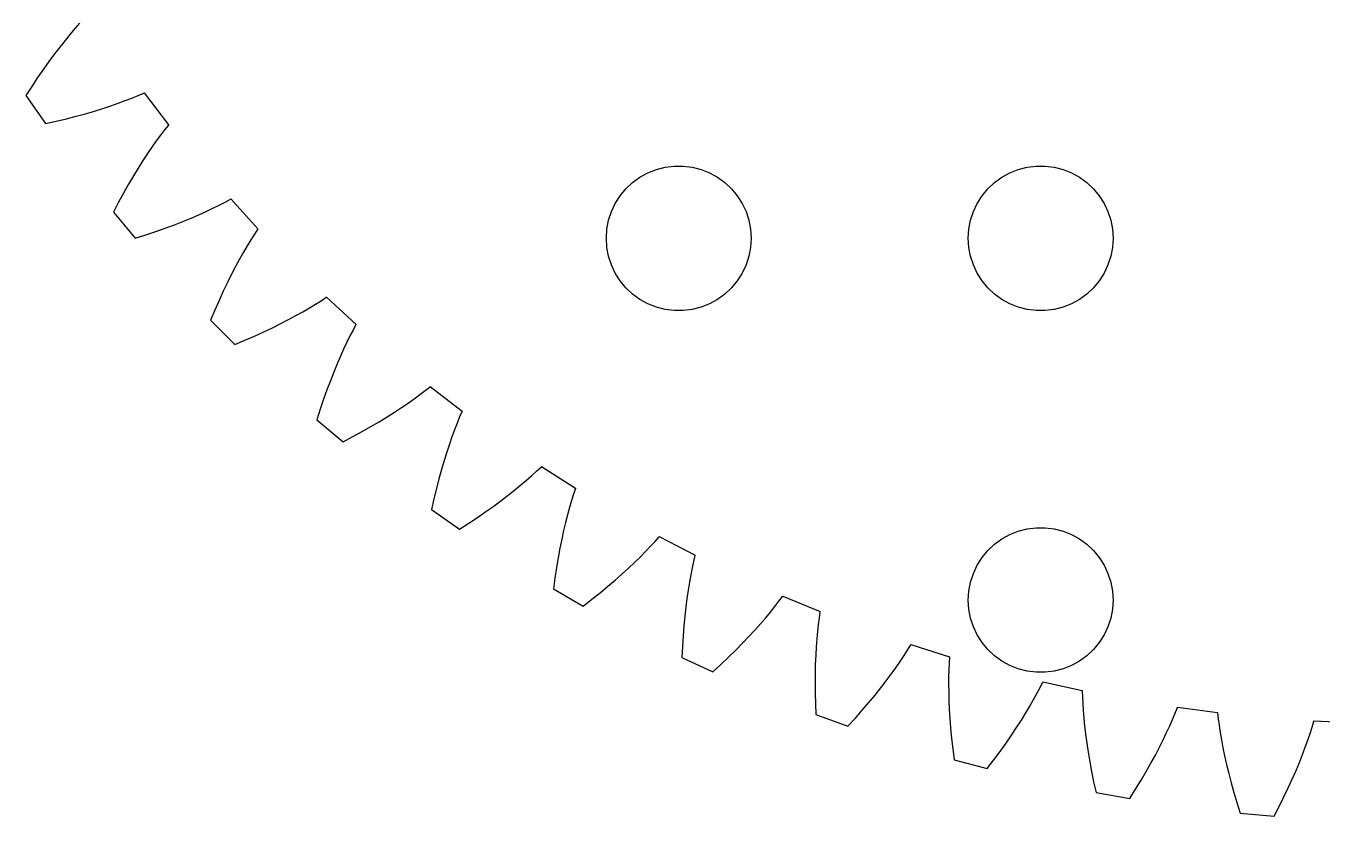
# Model space of a CAD drawing. Header units: metres. Extents: x -69 to 69, y 41 to 179.
# Drawn here: x -57.1 to -3.3, y 41 to 73.8 of the extents above; entities that cross this region are included whole.
import ezdxf

# ---------------------------------------------------------------- set-up
doc = ezdxf.new("R2010")
doc.units = ezdxf.units.M

msp = doc.modelspace()

# ---------------------------------------------------------------- linework, layer by layer
for p, q in [((-55.0264, 73.6942), (-55.2276, 73.4569)), ((-54.8331, 73.9147), (-55.0264, 73.6942)), ((-55.4361, 73.2023), (-55.6515, 72.9302)), ((-55.2276, 73.4569), (-55.4361, 73.2023)), ((-55.8731, 72.6402), (-56.1005, 72.3322)), ((-55.6515, 72.9302), (-55.8731, 72.6402)), ((-56.3331, 72.0057), (-56.5703, 71.6606)), ((-56.1005, 72.3322), (-56.3331, 72.0057)), ((-56.5703, 71.6606), (-56.8116, 71.2965)), ((-56.8116, 71.2965), (-57.0564, 70.9134)), ((-57.0564, 70.9134), (-56.2438, 69.7529)), ((-52.6631, 70.8156), (-52.4083, 70.9197)), ((-52.4083, 70.9197), (-52.1718, 71.0209)), ((-52.1718, 71.0209), (-52.1625, 71.0278)), ((-52.1625, 71.0278), (-51.1473, 69.6997)), ((-54.2164, 70.2743), (-53.8681, 70.3833)), ((-53.8681, 70.3833), (-53.5388, 70.4926)), ((-53.5388, 70.4926), (-53.2282, 70.6015)), ((-53.2282, 70.6015), (-52.9364, 70.7094)), ((-52.9364, 70.7094), (-52.6631, 70.8156)), ((-56.2438, 69.7529), (-55.8001, 69.8519)), ((-55.8001, 69.8519), (-55.3755, 69.9542)), ((-55.3755, 69.9542), (-54.97, 70.0591)), ((-54.97, 70.0591), (-54.5837, 70.166)), ((-54.5837, 70.166), (-54.2164, 70.2743)), ((-51.313, 69.4922), (-51.4794, 69.273)), ((-51.154, 69.6945), (-51.313, 69.4922)), ((-51.1473, 69.6997), (-51.154, 69.6945)), ((-51.8325, 68.7825), (-52.0181, 68.5108)), ((-51.6528, 69.0365), (-51.8325, 68.7825)), ((-51.4794, 69.273), (-51.6528, 69.0365)), ((-52.0181, 68.5108), (-52.2088, 68.2209)), ((-52.4044, 67.9128), (-52.604, 67.586)), ((-52.2088, 68.2209), (-52.4044, 67.9128)), ((-31.6075, 67.533), (-31.2773, 67.7145)), ((-31.2773, 67.7145), (-30.927, 67.8532)), ((-30.927, 67.8532), (-30.5621, 67.9469)), ((-30.5621, 67.9469), (-30.1884, 67.9941)), ((-30.1884, 67.9941), (-29.8116, 67.9941)), ((-29.8116, 67.9941), (-29.4379, 67.9469)), ((-29.4379, 67.9469), (-29.0729, 67.8532)), ((-29.0729, 67.8532), (-28.7227, 67.7145)), ((-28.7227, 67.7145), (-28.3925, 67.533)), ((-16.6075, 67.533), (-16.2773, 67.7145)), ((-16.2773, 67.7145), (-15.927, 67.8532)), ((-15.927, 67.8532), (-15.5621, 67.9469)), ((-15.5621, 67.9469), (-15.1884, 67.9941)), ((-15.1884, 67.9941), (-14.8116, 67.9941)), ((-14.8116, 67.9941), (-14.4379, 67.9469)), ((-14.4379, 67.9469), (-14.0729, 67.8532)), ((-14.0729, 67.8532), (-13.7227, 67.7145)), ((-13.7227, 67.7145), (-13.3925, 67.533)), ((-52.8073, 67.2405), (-53.0135, 66.876)), ((-52.604, 67.586), (-52.8073, 67.2405)), ((-32.1869, 67.0536), (-31.9123, 67.3115)), ((-31.9123, 67.3115), (-31.6075, 67.533)), ((-28.3925, 67.533), (-28.0877, 67.3115)), ((-28.0877, 67.3115), (-27.8131, 67.0536)), ((-17.1869, 67.0536), (-16.9123, 67.3115)), ((-16.9123, 67.3115), (-16.6075, 67.533)), ((-13.3925, 67.533), (-13.0877, 67.3115)), ((-13.0877, 67.3115), (-12.8131, 67.0536)), ((-53.0135, 66.876), (-53.2222, 66.4924)), ((-48.8028, 66.5007), (-48.576, 66.6222)), ((-48.576, 66.6222), (-48.5674, 66.6299)), ((-48.5674, 66.6299), (-47.4403, 65.3953)), ((-32.6289, 66.4453), (-32.427, 66.7634)), ((-32.427, 66.7634), (-32.1869, 67.0536)), ((-27.8131, 67.0536), (-27.5729, 66.7634)), ((-27.5729, 66.7634), (-27.3711, 66.4453)), ((-17.6289, 66.4453), (-17.427, 66.7634)), ((-17.427, 66.7634), (-17.1869, 67.0536)), ((-12.8131, 67.0536), (-12.5729, 66.7634)), ((-12.5729, 66.7634), (-12.3711, 66.4453)), ((-53.2222, 66.4924), (-53.4326, 66.0893)), ((-53.4326, 66.0893), (-52.522, 65.0041)), ((-49.8918, 65.9768), (-49.5919, 66.1123)), ((-49.5919, 66.1123), (-49.3106, 66.2452)), ((-49.3106, 66.2452), (-49.0476, 66.3748)), ((-49.0476, 66.3748), (-48.8028, 66.5007)), ((-32.9057, 65.7461), (-32.7893, 66.1044)), ((-32.7893, 66.1044), (-32.6289, 66.4453)), ((-27.3711, 66.4453), (-27.2107, 66.1044)), ((-27.2107, 66.1044), (-27.0942, 65.7461)), ((-17.9057, 65.7461), (-17.7893, 66.1044)), ((-17.7893, 66.1044), (-17.6289, 66.4453)), ((-12.3711, 66.4453), (-12.2107, 66.1044)), ((-12.2107, 66.1044), (-12.0942, 65.7461)), ((-51.2798, 65.4201), (-50.9042, 65.5603)), ((-50.9042, 65.5603), (-50.5478, 65.7001)), ((-50.5478, 65.7001), (-50.2103, 65.8392)), ((-50.2103, 65.8392), (-49.8918, 65.9768)), ((-32.9763, 65.376), (-32.9057, 65.7461)), ((-27.0942, 65.7461), (-27.0237, 65.376)), ((-17.9763, 65.376), (-17.9057, 65.7461)), ((-12.0942, 65.7461), (-12.0237, 65.376)), ((-52.522, 65.0041), (-52.0886, 65.1414)), ((-52.0886, 65.1414), (-51.6745, 65.2803)), ((-51.6745, 65.2803), (-51.2798, 65.4201)), ((-47.5872, 65.1741), (-47.7339, 64.9412)), ((-47.4464, 65.3895), (-47.5872, 65.1741)), ((-47.4403, 65.3953), (-47.4464, 65.3895)), ((-33, 65), (-32.9763, 65.376)), ((-32.9763, 64.624), (-33, 65)), ((-27.0237, 65.376), (-27, 65)), ((-27, 65), (-27.0237, 64.624)), ((-18, 65), (-17.9763, 65.376)), ((-17.9763, 64.624), (-18, 65)), ((-12.0237, 65.376), (-12, 65)), ((-12, 65), (-12.0237, 64.624)), ((-47.886, 64.6906), (-48.0429, 64.4219)), ((-47.7339, 64.9412), (-47.886, 64.6906)), ((-32.9057, 64.2539), (-32.9763, 64.624)), ((-27.0237, 64.624), (-27.0942, 64.2539)), ((-17.9057, 64.2539), (-17.9763, 64.624)), ((-12.0237, 64.624), (-12.0942, 64.2539)), ((-48.2041, 64.135), (-48.3689, 63.8296)), ((-48.0429, 64.4219), (-48.2041, 64.135)), ((-32.7893, 63.8956), (-32.9057, 64.2539)), ((-27.0942, 64.2539), (-27.2107, 63.8956)), ((-17.7893, 63.8956), (-17.9057, 64.2539)), ((-12.0942, 64.2539), (-12.2107, 63.8956)), ((-48.5368, 63.5056), (-48.7072, 63.1627)), ((-48.3689, 63.8296), (-48.5368, 63.5056)), ((-32.6289, 63.5547), (-32.7893, 63.8956)), ((-32.427, 63.2366), (-32.6289, 63.5547)), ((-27.3711, 63.5547), (-27.5729, 63.2366)), ((-27.2107, 63.8956), (-27.3711, 63.5547)), ((-17.6289, 63.5547), (-17.7893, 63.8956)), ((-17.427, 63.2366), (-17.6289, 63.5547)), ((-12.3711, 63.5547), (-12.5729, 63.2366)), ((-12.2107, 63.8956), (-12.3711, 63.5547)), ((-48.7072, 63.1627), (-48.8796, 62.8008)), ((-32.1869, 62.9464), (-32.427, 63.2366)), ((-31.9123, 62.6885), (-32.1869, 62.9464)), ((-27.8131, 62.9464), (-28.0877, 62.6885)), ((-27.5729, 63.2366), (-27.8131, 62.9464)), ((-17.1869, 62.9464), (-17.427, 63.2366)), ((-16.9123, 62.6885), (-17.1869, 62.9464)), ((-12.8131, 62.9464), (-13.0877, 62.6885)), ((-12.5729, 63.2366), (-12.8131, 62.9464)), ((-49.0533, 62.4197), (-49.2277, 62.0193)), ((-48.8796, 62.8008), (-49.0533, 62.4197)), ((-45.0588, 62.2661), (-44.8259, 62.4128)), ((-44.8259, 62.4128), (-44.6105, 62.5536)), ((-44.6105, 62.5536), (-44.6026, 62.562)), ((-44.6026, 62.562), (-43.3722, 61.4303)), ((-31.6075, 62.467), (-31.9123, 62.6885)), ((-31.2773, 62.2855), (-31.6075, 62.467)), ((-28.3925, 62.467), (-28.7227, 62.2855)), ((-28.0877, 62.6885), (-28.3925, 62.467)), ((-16.6075, 62.467), (-16.9123, 62.6885)), ((-16.2773, 62.2855), (-16.6075, 62.467)), ((-13.3925, 62.467), (-13.7227, 62.2855)), ((-13.0877, 62.6885), (-13.3925, 62.467)), ((-49.2277, 62.0193), (-49.4023, 61.5995)), ((-46.1704, 61.6311), (-45.865, 61.7959)), ((-45.865, 61.7959), (-45.5781, 61.9571)), ((-45.5781, 61.9571), (-45.3094, 62.114)), ((-45.3094, 62.114), (-45.0588, 62.2661)), ((-30.927, 62.1468), (-31.2773, 62.2855)), ((-30.5621, 62.0531), (-30.927, 62.1468)), ((-30.1884, 62.0059), (-30.5621, 62.0531)), ((-29.8116, 62.0059), (-30.1884, 62.0059)), ((-29.4379, 62.0531), (-29.8116, 62.0059)), ((-29.0729, 62.1468), (-29.4379, 62.0531)), ((-28.7227, 62.2855), (-29.0729, 62.1468)), ((-15.927, 62.1468), (-16.2773, 62.2855)), ((-15.5621, 62.0531), (-15.927, 62.1468)), ((-15.1884, 62.0059), (-15.5621, 62.0531)), ((-14.8116, 62.0059), (-15.1884, 62.0059)), ((-14.4379, 62.0531), (-14.8116, 62.0059)), ((-14.0729, 62.1468), (-14.4379, 62.0531)), ((-13.7227, 62.2855), (-14.0729, 62.1468)), ((-49.4023, 61.5995), (-48.4005, 60.5977)), ((-47.1992, 61.1204), (-46.8373, 61.2928)), ((-46.8373, 61.2928), (-46.4944, 61.4632)), ((-46.4944, 61.4632), (-46.1704, 61.6311)), ((-43.3778, 61.424), (-43.4993, 61.1972)), ((-43.3722, 61.4303), (-43.3778, 61.424)), ((-48.4005, 60.5977), (-47.9807, 60.7723)), ((-47.9807, 60.7723), (-47.5803, 60.9467)), ((-47.5803, 60.9467), (-47.1992, 61.1204)), ((-43.6252, 60.9524), (-43.7548, 60.6894)), ((-43.4993, 61.1972), (-43.6252, 60.9524)), ((-43.8877, 60.4081), (-44.0232, 60.1082)), ((-43.7548, 60.6894), (-43.8877, 60.4081)), ((-44.1608, 59.7897), (-44.2999, 59.4522)), ((-44.0232, 60.1082), (-44.1608, 59.7897)), ((-44.4397, 59.0958), (-44.5799, 58.7202)), ((-44.2999, 59.4522), (-44.4397, 59.0958)), ((-44.5799, 58.7202), (-44.7197, 58.3255)), ((-40.727, 58.5206), (-40.5078, 58.687)), ((-40.5078, 58.687), (-40.3055, 58.846)), ((-40.3055, 58.846), (-40.2984, 58.8551)), ((-40.2984, 58.8551), (-38.974, 57.835)), ((-44.7197, 58.3255), (-44.8586, 57.9114)), ((-41.4892, 57.9819), (-41.2175, 58.1675)), ((-41.2175, 58.1675), (-40.9635, 58.3472)), ((-40.9635, 58.3472), (-40.727, 58.5206)), ((-44.8586, 57.9114), (-44.9959, 57.478)), ((-42.414, 57.396), (-42.0872, 57.5956)), ((-42.0872, 57.5956), (-41.7791, 57.7912)), ((-41.7791, 57.7912), (-41.4892, 57.9819)), ((-39.0803, 57.5917), (-39.1844, 57.3369)), ((-38.9791, 57.8282), (-39.0803, 57.5917)), ((-38.974, 57.835), (-38.9791, 57.8282)), ((-44.9959, 57.478), (-43.9107, 56.5674)), ((-43.5076, 56.7778), (-43.124, 56.9865)), ((-43.124, 56.9865), (-42.7595, 57.1927)), ((-42.7595, 57.1927), (-42.414, 57.396)), ((-39.2906, 57.0636), (-39.3985, 56.7718)), ((-39.1844, 57.3369), (-39.2906, 57.0636)), ((-43.9107, 56.5674), (-43.5076, 56.7778)), ((-39.5074, 56.4612), (-39.6167, 56.1319)), ((-39.3985, 56.7718), (-39.5074, 56.4612)), ((-39.6167, 56.1319), (-39.7257, 55.7836)), ((-39.834, 55.4163), (-39.9409, 55.03)), ((-39.7257, 55.7836), (-39.834, 55.4163)), ((-36.0853, 55.1669), (-35.8814, 55.3518)), ((-35.8814, 55.3518), (-35.6938, 55.5278)), ((-35.6938, 55.5278), (-35.6875, 55.5375)), ((-35.6875, 55.5375), (-34.2792, 54.6367)), ((-39.9409, 55.03), (-40.0458, 54.6245)), ((-36.5431, 54.7724), (-36.3058, 54.9736)), ((-36.3058, 54.9736), (-36.0853, 55.1669)), ((-40.0458, 54.6245), (-40.1481, 54.1999)), ((-37.3598, 54.1269), (-37.0698, 54.3485)), ((-37.0698, 54.3485), (-36.7977, 54.5639)), ((-36.7977, 54.5639), (-36.5431, 54.7724)), ((-34.3639, 54.385), (-34.4454, 54.1221)), ((-34.2837, 54.6295), (-34.3639, 54.385)), ((-34.2792, 54.6367), (-34.2837, 54.6295)), ((-40.1481, 54.1999), (-40.2471, 53.7562)), ((-40.2471, 53.7562), (-39.0866, 52.9436)), ((-37.9943, 53.6669), (-37.6678, 53.8995)), ((-37.6678, 53.8995), (-37.3598, 54.1269)), ((-34.5274, 53.8406), (-34.6094, 53.5405)), ((-34.4454, 54.1221), (-34.5274, 53.8406)), ((-39.0866, 52.9436), (-38.7035, 53.1884)), ((-38.7035, 53.1884), (-38.3394, 53.4297)), ((-38.3394, 53.4297), (-37.9943, 53.6669)), ((-34.6908, 53.2217), (-34.771, 52.884)), ((-34.6094, 53.5405), (-34.6908, 53.2217)), ((-34.771, 52.884), (-34.8493, 52.5276)), ((-16.6075, 52.533), (-16.2773, 52.7145)), ((-16.2773, 52.7145), (-15.927, 52.8532)), ((-15.927, 52.8532), (-15.5621, 52.9469)), ((-15.5621, 52.9469), (-15.1884, 52.9941)), ((-15.1884, 52.9941), (-14.8116, 52.9941)), ((-14.8116, 52.9941), (-14.4379, 52.9469)), ((-14.4379, 52.9469), (-14.0729, 52.8532)), ((-14.0729, 52.8532), (-13.7227, 52.7145)), ((-13.7227, 52.7145), (-13.3925, 52.533)), ((-34.9252, 52.1523), (-34.998, 51.7581)), ((-34.8493, 52.5276), (-34.9252, 52.1523)), ((-31.3717, 52.0187), (-31.169, 52.2305)), ((-31.169, 52.2305), (-30.982, 52.4325)), ((-30.982, 52.4325), (-30.8104, 52.6242)), ((-30.8104, 52.6242), (-30.8049, 52.6344)), ((-30.8049, 52.6344), (-29.3235, 51.8597)), ((-17.1869, 52.0536), (-16.9123, 52.3115)), ((-16.9123, 52.3115), (-16.6075, 52.533)), ((-13.3925, 52.533), (-13.0877, 52.3115)), ((-13.0877, 52.3115), (-12.8131, 52.0536)), ((-34.998, 51.7581), (-35.0671, 51.345)), ((-31.8261, 51.5677), (-31.5906, 51.7976)), ((-31.5906, 51.7976), (-31.3717, 52.0187)), ((-29.386, 51.6017), (-29.4442, 51.3326)), ((-29.3274, 51.8522), (-29.386, 51.6017)), ((-29.3235, 51.8597), (-29.3274, 51.8522)), ((-17.6289, 51.4453), (-17.427, 51.7634)), ((-17.427, 51.7634), (-17.1869, 52.0536)), ((-12.8131, 52.0536), (-12.5729, 51.7634)), ((-12.5729, 51.7634), (-12.3711, 51.4453)), ((-35.0671, 51.345), (-35.132, 50.9131)), ((-32.635, 50.83), (-32.3479, 51.0834)), ((-32.3479, 51.0834), (-32.0784, 51.3295)), ((-32.0784, 51.3295), (-31.8261, 51.5677)), ((-29.5014, 51.0451), (-29.5569, 50.7389)), ((-29.4442, 51.3326), (-29.5014, 51.0451)), ((-17.9057, 50.7461), (-17.7893, 51.1044)), ((-17.7893, 51.1044), (-17.6289, 51.4453)), ((-12.3711, 51.4453), (-12.2107, 51.1044)), ((-12.2107, 51.1044), (-12.0942, 50.7461)), ((-35.132, 50.9131), (-35.1919, 50.4624)), ((-33.2631, 50.3035), (-32.94, 50.5699)), ((-32.94, 50.5699), (-32.635, 50.83)), ((-29.5569, 50.7389), (-29.6102, 50.4142)), ((-17.9763, 50.376), (-17.9057, 50.7461)), ((-12.0942, 50.7461), (-12.0237, 50.376)), ((-35.1919, 50.4624), (-33.9651, 49.7541)), ((-33.9651, 49.7541), (-33.6047, 50.0314)), ((-33.6047, 50.0314), (-33.2631, 50.3035)), ((-29.6607, 50.0709), (-29.7076, 49.709)), ((-29.6102, 50.4142), (-29.6607, 50.0709)), ((-25.8468, 49.9513), (-25.6925, 50.1572)), ((-25.6925, 50.1572), (-25.688, 50.1679)), ((-25.688, 50.1679), (-24.1447, 49.5253)), ((-18, 50), (-17.9763, 50.376)), ((-17.9763, 49.624), (-18, 50)), ((-12.0237, 50.376), (-12, 50)), ((-12, 50), (-12.0237, 49.624)), ((-29.7076, 49.709), (-29.7505, 49.3285)), ((-26.3978, 49.2658), (-26.1989, 49.5051)), ((-26.1989, 49.5051), (-26.0154, 49.7338)), ((-26.0154, 49.7338), (-25.8468, 49.9513)), ((-24.1479, 49.5174), (-24.1844, 49.2627)), ((-24.1447, 49.5253), (-24.1479, 49.5174)), ((-17.9057, 49.2539), (-17.9763, 49.624)), ((-12.0237, 49.624), (-12.0942, 49.2539)), ((-29.7887, 48.9294), (-29.8216, 48.5119)), ((-29.7505, 49.3285), (-29.7887, 48.9294)), ((-26.8428, 48.7569), (-26.6123, 49.0162)), ((-26.6123, 49.0162), (-26.3978, 49.2658)), ((-24.219, 48.9897), (-24.2509, 48.6982)), ((-24.1844, 49.2627), (-24.219, 48.9897)), ((-17.7893, 48.8956), (-17.9057, 49.2539)), ((-17.6289, 48.5547), (-17.7893, 48.8956)), ((-12.2107, 48.8956), (-12.3711, 48.5547)), ((-12.0942, 49.2539), (-12.2107, 48.8956)), ((-29.8216, 48.5119), (-29.8485, 48.076)), ((-27.3538, 48.2109), (-27.0899, 48.4883)), ((-27.0899, 48.4883), (-26.8428, 48.7569)), ((-24.2795, 48.3884), (-24.3043, 48.0602)), ((-24.2509, 48.6982), (-24.2795, 48.3884)), ((-17.427, 48.2366), (-17.6289, 48.5547)), ((-12.3711, 48.5547), (-12.5729, 48.2366)), ((-29.8485, 48.076), (-29.869, 47.6218)), ((-27.9337, 47.6316), (-27.635, 47.9251)), ((-27.635, 47.9251), (-27.3538, 48.2109)), ((-24.3043, 48.0602), (-24.3246, 47.7138)), ((-20.6639, 47.6957), (-20.5148, 47.9271)), ((-20.5148, 47.9271), (-20.3791, 48.1457)), ((-20.3791, 48.1457), (-20.3755, 48.1567)), ((-20.3755, 48.1567), (-18.7821, 47.651)), ((-17.1869, 47.9464), (-17.427, 48.2366)), ((-16.9123, 47.6885), (-17.1869, 47.9464)), ((-12.8131, 47.9464), (-13.0877, 47.6885)), ((-12.5729, 48.2366), (-12.8131, 47.9464)), ((-29.869, 47.6218), (-28.5851, 47.0231)), ((-28.5851, 47.0231), (-28.2502, 47.3307)), ((-28.2502, 47.3307), (-27.9337, 47.6316)), ((-24.3399, 47.3492), (-24.3494, 46.9664)), ((-24.3246, 47.7138), (-24.3399, 47.3492)), ((-21.004, 47.1962), (-20.8268, 47.4519)), ((-20.8268, 47.4519), (-20.6639, 47.6957)), ((-18.7988, 47.386), (-18.8094, 47.111)), ((-18.7846, 47.6429), (-18.7988, 47.386)), ((-18.7821, 47.651), (-18.7846, 47.6429)), ((-16.6075, 47.467), (-16.9123, 47.6885)), ((-16.2773, 47.2855), (-16.6075, 47.467)), ((-15.927, 47.1468), (-16.2773, 47.2855)), ((-13.7227, 47.2855), (-14.0729, 47.1468)), ((-13.3925, 47.467), (-13.7227, 47.2855)), ((-13.0877, 47.6885), (-13.3925, 47.467)), ((-24.3494, 46.9664), (-24.3527, 46.5656)), ((-21.403, 46.6505), (-21.1959, 46.9289)), ((-21.1959, 46.9289), (-21.004, 47.1962)), ((-18.8158, 46.8179), (-18.8173, 46.5067)), ((-18.8094, 47.111), (-18.8158, 46.8179)), ((-15.5621, 47.0531), (-15.927, 47.1468)), ((-15.1884, 47.0059), (-15.5621, 47.0531)), ((-14.8116, 47.0059), (-15.1884, 47.0059)), ((-14.4379, 47.0531), (-14.8116, 47.0059)), ((-14.0729, 47.1468), (-14.4379, 47.0531)), ((-24.3527, 46.5656), (-24.3491, 46.1468)), ((-21.8645, 46.062), (-21.6257, 46.3613)), ((-21.6257, 46.3613), (-21.403, 46.6505)), ((-18.8173, 46.5067), (-18.8134, 46.1777)), ((-15.1551, 46.1318), (-15.0267, 46.3753)), ((-15.0267, 46.3753), (-14.9106, 46.6049)), ((-14.9106, 46.6049), (-14.908, 46.6162)), ((-14.908, 46.6162), (-13.2766, 46.2513)), ((-13.2766, 46.2513), (-13.2783, 46.243)), ((-13.2783, 46.243), (-13.2701, 45.9859)), ((-24.3491, 46.1468), (-24.3379, 45.7102)), ((-24.3379, 45.7102), (-24.3187, 45.2559)), ((-22.3916, 45.4343), (-22.1196, 45.7528)), ((-22.1196, 45.7528), (-21.8645, 46.062)), ((-18.8134, 46.1777), (-18.8035, 45.8308)), ((-18.8035, 45.8308), (-18.7869, 45.4662)), ((-15.4503, 45.6046), (-15.2961, 45.8748)), ((-15.2961, 45.8748), (-15.1551, 46.1318)), ((-13.2701, 45.9859), (-13.2567, 45.711)), ((-13.2567, 45.711), (-13.2375, 45.4184)), ((-24.3187, 45.2559), (-22.9875, 44.7714)), ((-22.6808, 45.107), (-22.3916, 45.4343)), ((-18.7869, 45.4662), (-18.763, 45.0841)), ((-15.8003, 45.0261), (-15.6182, 45.3215)), ((-15.6182, 45.3215), (-15.4503, 45.6046)), ((-13.2375, 45.4184), (-13.2119, 45.1083)), ((-9.53091, 45.054), (-9.4243, 45.3078)), ((-9.4243, 45.3078), (-9.32864, 45.5466)), ((-9.32864, 45.5466), (-9.32698, 45.558)), ((-9.32698, 45.558), (-7.67, 45.3368)), ((-7.67, 45.3368), (-7.67099, 45.3284)), ((-7.67099, 45.3284), (-7.6404, 45.0729)), ((-22.9875, 44.7714), (-22.6808, 45.107)), ((-18.763, 45.0841), (-18.7313, 44.6845)), ((-18.7313, 44.6845), (-18.6912, 44.2676)), ((-16.2087, 44.3996), (-15.997, 44.7187)), ((-15.997, 44.7187), (-15.8003, 45.0261)), ((-13.2119, 45.1083), (-13.1794, 44.7809)), ((-13.1794, 44.7809), (-13.1392, 44.4362)), ((-9.7791, 44.503), (-9.64902, 44.7856)), ((-9.64902, 44.7856), (-9.53091, 45.054)), ((-7.6404, 45.0729), (-7.60309, 44.8002)), ((-7.60309, 44.8002), (-7.55847, 44.5104)), ((-3.83423, 44.4705), (-3.75014, 44.7325)), ((-3.75014, 44.7325), (-3.67566, 44.9788)), ((-3.67566, 44.9788), (-3.675, 44.9904)), ((-3.675, 44.9904), (-2.00504, 44.9144)), ((-18.6912, 44.2676), (-18.6421, 43.8336)), ((-16.6791, 43.7285), (-16.4359, 44.0694)), ((-16.4359, 44.0694), (-16.2087, 44.3996)), ((-13.1392, 44.4362), (-13.0909, 44.0744)), ((-13.0909, 44.0744), (-13.0338, 43.6958)), ((-10.0773, 43.8963), (-9.92169, 44.2064)), ((-9.92169, 44.2064), (-9.7791, 44.503)), ((-7.55847, 44.5104), (-7.50597, 44.2038)), ((-7.50597, 44.2038), (-7.44499, 43.8804)), ((-4.03345, 43.8999), (-3.92848, 44.1928)), ((-3.92848, 44.1928), (-3.83423, 44.4705)), ((-18.6421, 43.8336), (-18.5833, 43.3828)), ((-16.9386, 43.3772), (-16.6791, 43.7285)), ((-13.0338, 43.6958), (-12.9674, 43.3005)), ((-10.4296, 43.2366), (-10.2464, 43.5729)), ((-10.2464, 43.5729), (-10.0773, 43.8963)), ((-7.44499, 43.8804), (-7.37495, 43.5405)), ((-7.37495, 43.5405), (-7.29529, 43.1843)), ((-4.27765, 43.2695), (-4.14966, 43.5921)), ((-4.14966, 43.5921), (-4.03345, 43.8999)), ((-18.5833, 43.3828), (-17.215, 43.0161)), ((-17.215, 43.0161), (-16.9386, 43.3772)), ((-12.9674, 43.3005), (-12.8911, 42.8887)), ((-10.6272, 42.8878), (-10.4296, 43.2366)), ((-7.29529, 43.1843), (-7.20544, 42.8121)), ((-4.41795, 42.9326), (-4.27765, 43.2695)), ((-12.8911, 42.8887), (-12.8044, 42.4607)), ((-12.8044, 42.4607), (-12.7065, 42.0166)), ((-11.0676, 42.1544), (-10.8397, 42.527)), ((-10.8397, 42.527), (-10.6272, 42.8878)), ((-7.20544, 42.8121), (-7.10484, 42.4241)), ((-4.73752, 42.217), (-4.57106, 42.5816)), ((-4.57106, 42.5816), (-4.41795, 42.9326)), ((-12.7065, 42.0166), (-11.3114, 41.7706)), ((-11.3114, 41.7706), (-11.0676, 42.1544)), ((-7.10484, 42.4241), (-6.99295, 42.0205)), ((-6.99295, 42.0205), (-6.8692, 41.6017)), ((-4.91779, 41.839), (-4.73752, 42.217)), ((-6.8692, 41.6017), (-6.73305, 41.1679)), ((-5.32181, 41.0444), (-5.11238, 41.448)), ((-5.11238, 41.448), (-4.91779, 41.839)), ((-6.73305, 41.1679), (-5.32181, 41.0444))]:
    msp.add_line(p, q)

doc.saveas('drawing.dxf')
